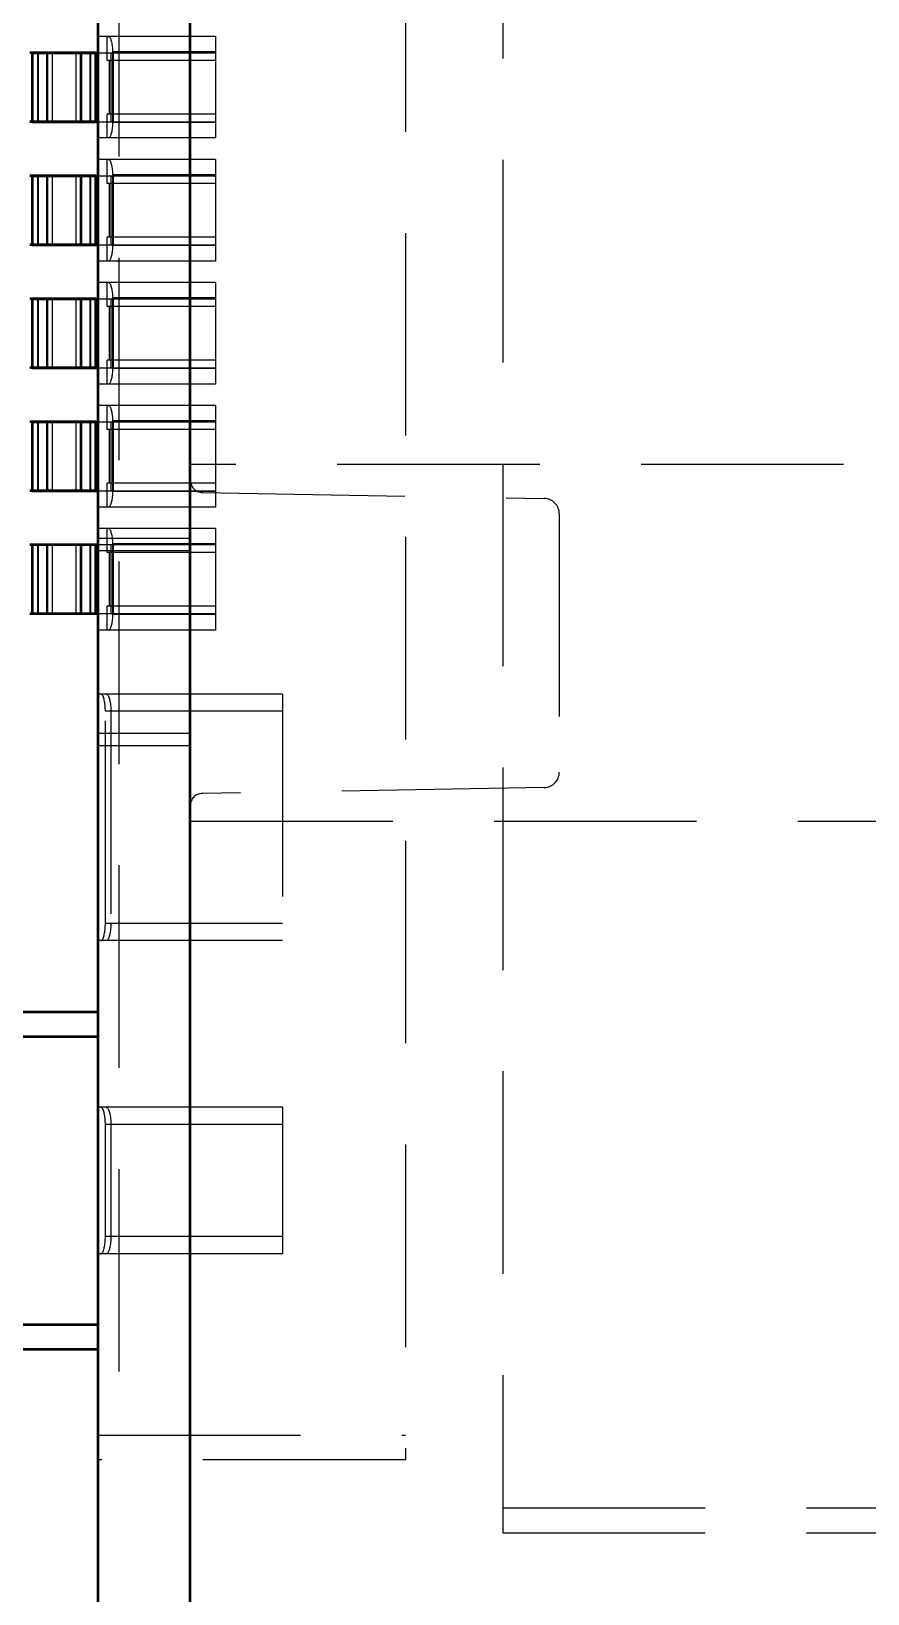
# Model space of a CAD drawing. Extents: x -891 to 6596, y -1 to 298.
# Drawn here: x -331.333 to -329.268, y 167.261 to 171.118 of the extents above; entities that cross this region are included whole.
import ezdxf

# ---------------------------------------------------------------- set-up
doc = ezdxf.new("R2010")
doc.units = 0
doc.header["$MEASUREMENT"] = 0
doc.linetypes.add('DASHED', pattern=[0.75, 0.5, -0.25])
for name, color, linetype, lineweight in [('AM_0', 7, 'Continuous', 50), ('AM_4', 3, 'Continuous', 25), ('AM_9', 6, 'DASHED', 25)]:
    doc.layers.add(name, color=color, linetype=linetype, lineweight=lineweight)

msp = doc.modelspace()

# ---------------------------------------------------------------- linework, layer by layer
at = {"layer": 'AM_0'}
for p, q in [((-331.1683, 184.1191), (-331.1683, 164.5302)), ((-330.9406, 165.2317), (-330.9406, 180.1111)), ((-331.3363, 171.0656), (-331.1738, 171.0656)), ((-331.3308, 171.0649), (-331.3308, 170.8948)), ((-331.3308, 171.0649), (-331.1683, 171.0649)), ((-331.1738, 170.8956), (-331.1738, 171.0656)), ((-331.3363, 170.8956), (-331.1738, 170.8956)), ((-331.3308, 170.8948), (-331.1683, 170.8948)), ((-331.3363, 170.762), (-331.1738, 170.762)), ((-331.3308, 170.7612), (-331.3308, 170.5911)), ((-331.3308, 170.7612), (-331.1683, 170.7612)), ((-331.1738, 170.5919), (-331.1738, 170.762)), ((-331.3363, 170.5919), (-331.1738, 170.5919)), ((-331.3308, 170.5911), (-331.1683, 170.5911)), ((-331.3363, 170.4583), (-331.1738, 170.4583)), ((-331.3308, 170.4575), (-331.3308, 170.2874)), ((-331.3308, 170.4575), (-331.1683, 170.4575)), ((-331.1738, 170.2882), (-331.1738, 170.4583)), ((-331.3363, 170.2882), (-331.1738, 170.2882)), ((-331.3308, 170.2874), (-331.1683, 170.2874)), ((-331.3363, 170.1546), (-331.1738, 170.1546)), ((-331.3308, 170.1538), (-331.3308, 169.9837)), ((-331.3308, 170.1538), (-331.1683, 170.1538)), ((-331.1738, 169.9845), (-331.1738, 170.1546)), ((-331.3363, 169.9845), (-331.1738, 169.9845)), ((-331.3308, 169.9837), (-331.1683, 169.9837)), ((-331.3363, 169.8509), (-331.1738, 169.8509)), ((-331.3308, 169.8509), (-331.3308, 169.6808)), ((-331.3308, 169.8509), (-331.1683, 169.8509)), ((-331.1738, 169.6808), (-331.1738, 169.8509)), ((-331.3363, 169.6808), (-331.1738, 169.6808)), ((-331.3308, 169.6808), (-331.1683, 169.6808)), ((-331.469, 168.6969), (-331.1683, 168.6969)), ((-331.469, 168.6361), (-331.1683, 168.6361)), ((-331.469, 167.9255), (-331.1683, 167.9255)), ((-331.469, 167.8647), (-331.1683, 167.8647))]:
    msp.add_line(p, q, dxfattribs=at)
at = {"layer": 'AM_4'}
for p, q in [((-331.3177, 171.0649), (-331.3177, 170.8948)), ((-331.187, 171.0656), (-331.187, 170.8956)), ((-331.3177, 170.7612), (-331.3177, 170.5911)), ((-331.187, 170.762), (-331.187, 170.5919)), ((-331.3177, 170.4575), (-331.3177, 170.2874)), ((-331.187, 170.4583), (-331.187, 170.2882)), ((-331.3177, 170.1538), (-331.3177, 169.9837)), ((-331.187, 170.1546), (-331.187, 169.9845)), ((-331.3177, 169.8509), (-331.3177, 169.6808)), ((-331.187, 169.8509), (-331.187, 169.6808))]:
    msp.add_line(p, q, dxfattribs=at)
at = {"layer": 'AM_9'}
for p, q in [((-330.1692, 174.5505), (-330.1692, 167.4107)), ((-330.4091, 174.3698), (-330.4091, 167.5914)), ((-331.1167, 174.3091), (-331.1167, 167.6522)), ((-330.8783, 171.1051), (-331.1683, 171.1051)), ((-331.1456, 171.0459), (-331.1456, 171.1051)), ((-330.8783, 171.1051), (-330.8783, 170.8546)), ((-331.3302, 171.0656), (-331.3302, 170.8956)), ((-331.3161, 171.0656), (-331.3161, 170.8956)), ((-331.2955, 171.0656), (-331.2955, 170.8956)), ((-331.2928, 171.0649), (-331.2928, 170.8948)), ((-331.2816, 171.0649), (-331.2816, 170.8948)), ((-331.2231, 171.0656), (-331.2231, 170.8956)), ((-331.2118, 170.8956), (-331.2118, 171.0656)), ((-331.2092, 171.0649), (-331.2092, 170.8948)), ((-331.1886, 171.0649), (-331.1886, 170.8948)), ((-331.1744, 171.0649), (-331.1744, 170.8948)), ((-331.1683, 171.0649), (-330.8783, 171.0649)), ((-331.167, 171.0649), (-331.167, 170.8948)), ((-330.8783, 171.0459), (-331.1456, 171.0459)), ((-331.1395, 170.9138), (-331.1395, 171.0459)), ((-331.1364, 171.0649), (-331.1364, 170.8948)), ((-331.1326, 171.0672), (-331.1326, 170.8925)), ((-330.8783, 171.0672), (-331.1326, 171.0672)), ((-331.1309, 171.0649), (-331.1309, 170.8948)), ((-331.1683, 170.8948), (-330.8783, 170.8948)), ((-330.8783, 170.9138), (-331.1456, 170.9138)), ((-331.1456, 170.8546), (-331.1456, 170.9138)), ((-330.8783, 170.8925), (-331.1326, 170.8925)), ((-330.8783, 170.8546), (-331.1683, 170.8546)), ((-330.8783, 170.8014), (-331.1683, 170.8014)), ((-331.1456, 170.7422), (-331.1456, 170.8014)), ((-330.8783, 170.8014), (-330.8783, 170.5509)), ((-331.3302, 170.762), (-331.3302, 170.5919)), ((-331.3161, 170.762), (-331.3161, 170.5919)), ((-331.2955, 170.762), (-331.2955, 170.5919)), ((-331.2928, 170.7612), (-331.2928, 170.5911)), ((-331.2816, 170.7612), (-331.2816, 170.5911)), ((-331.2231, 170.762), (-331.2231, 170.5919)), ((-331.2118, 170.5919), (-331.2118, 170.762)), ((-331.2092, 170.7612), (-331.2092, 170.5911)), ((-331.1886, 170.7612), (-331.1886, 170.5911)), ((-331.1744, 170.7612), (-331.1744, 170.5911)), ((-331.1683, 170.7612), (-330.8783, 170.7612)), ((-331.167, 170.7612), (-331.167, 170.5911)), ((-330.8783, 170.7422), (-331.1456, 170.7422)), ((-331.1395, 170.6101), (-331.1395, 170.7422)), ((-331.1364, 170.7612), (-331.1364, 170.5911)), ((-331.1326, 170.7635), (-331.1326, 170.5889)), ((-330.8783, 170.7635), (-331.1326, 170.7635)), ((-331.1309, 170.7612), (-331.1309, 170.5911)), ((-331.1683, 170.5911), (-330.8783, 170.5911)), ((-330.8783, 170.6101), (-331.1456, 170.6101)), ((-331.1456, 170.5509), (-331.1456, 170.6101)), ((-330.8783, 170.5889), (-331.1326, 170.5889)), ((-330.8783, 170.5509), (-331.1683, 170.5509)), ((-330.8783, 170.4977), (-331.1683, 170.4977)), ((-331.1456, 170.4385), (-331.1456, 170.4977)), ((-330.8783, 170.4977), (-330.8783, 170.2472)), ((-331.3302, 170.4583), (-331.3302, 170.2882)), ((-331.3161, 170.4583), (-331.3161, 170.2882)), ((-331.2955, 170.4583), (-331.2955, 170.2882)), ((-331.2928, 170.4575), (-331.2928, 170.2874)), ((-331.2816, 170.4575), (-331.2816, 170.2874)), ((-331.2231, 170.4583), (-331.2231, 170.2882)), ((-331.2118, 170.2882), (-331.2118, 170.4583)), ((-331.2092, 170.4575), (-331.2092, 170.2874)), ((-331.1886, 170.4575), (-331.1886, 170.2874)), ((-331.1744, 170.4575), (-331.1744, 170.2874)), ((-331.1683, 170.4575), (-330.8783, 170.4575)), ((-331.167, 170.4575), (-331.167, 170.2874)), ((-330.8783, 170.4385), (-331.1456, 170.4385)), ((-331.1395, 170.3064), (-331.1395, 170.4385)), ((-331.1364, 170.4575), (-331.1364, 170.2874)), ((-331.1326, 170.4598), (-331.1326, 170.2852)), ((-330.8783, 170.4598), (-331.1326, 170.4598)), ((-331.1309, 170.4575), (-331.1309, 170.2874)), ((-331.1683, 170.2874), (-330.8783, 170.2874)), ((-330.8783, 170.3064), (-331.1456, 170.3064)), ((-331.1456, 170.2472), (-331.1456, 170.3064)), ((-330.8783, 170.2852), (-331.1326, 170.2852)), ((-330.8783, 170.2472), (-331.1683, 170.2472)), ((-330.8783, 170.1941), (-331.1683, 170.1941)), ((-331.1456, 170.1348), (-331.1456, 170.1941)), ((-330.8783, 170.1941), (-330.8783, 169.9435)), ((-331.3302, 170.1546), (-331.3302, 169.9845)), ((-331.3161, 170.1546), (-331.3161, 169.9845)), ((-331.2955, 170.1546), (-331.2955, 169.9845)), ((-331.2928, 170.1538), (-331.2928, 169.9837)), ((-331.2816, 170.1538), (-331.2816, 169.9837)), ((-331.2231, 170.1546), (-331.2231, 169.9845)), ((-331.2118, 169.9845), (-331.2118, 170.1546)), ((-331.2092, 170.1538), (-331.2092, 169.9837)), ((-331.1886, 170.1538), (-331.1886, 169.9837)), ((-331.1744, 170.1538), (-331.1744, 169.9837)), ((-331.1683, 170.1538), (-330.8783, 170.1538)), ((-331.167, 170.1538), (-331.167, 169.9837)), ((-331.1364, 170.1538), (-331.1364, 169.9837)), ((-331.1326, 170.1561), (-331.1326, 169.9815)), ((-330.8783, 170.1561), (-331.1326, 170.1561)), ((-331.1309, 170.1538), (-331.1309, 169.9837)), ((-330.8783, 170.1348), (-331.1456, 170.1348)), ((-331.1395, 170.0027), (-331.1395, 170.1348)), ((-327.8277, 170.0483), (-330.9406, 170.0483)), ((-330.8783, 170.0027), (-331.1456, 170.0027)), ((-331.1456, 169.9435), (-331.1456, 170.0027)), ((-331.1683, 169.9837), (-330.8783, 169.9837)), ((-330.8783, 169.9815), (-331.1326, 169.9815)), ((-330.9107, 169.9794), (-330.0668, 169.9647)), ((-330.8783, 169.9435), (-331.1683, 169.9435)), ((-330.0295, 169.9267), (-330.0295, 169.2891)), ((-330.8783, 169.8904), (-331.1683, 169.8904)), ((-331.1456, 169.8311), (-331.1456, 169.8904)), ((-330.8783, 169.8904), (-330.8783, 169.6398)), ((-331.3302, 169.8509), (-331.3302, 169.6808)), ((-331.3161, 169.8509), (-331.3161, 169.6808)), ((-331.2955, 169.8509), (-331.2955, 169.6808)), ((-331.2928, 169.8509), (-331.2928, 169.6808)), ((-331.2816, 169.8509), (-331.2816, 169.6808)), ((-331.2231, 169.8509), (-331.2231, 169.6808)), ((-331.2118, 169.6808), (-331.2118, 169.8509)), ((-331.2092, 169.8509), (-331.2092, 169.6808)), ((-331.1886, 169.8509), (-331.1886, 169.6808)), ((-331.1744, 169.8509), (-331.1744, 169.6808)), ((-330.9406, 169.8661), (-331.1683, 169.8661)), ((-331.1683, 169.8509), (-330.8783, 169.8509)), ((-331.167, 169.8509), (-331.167, 169.6808)), ((-331.1364, 169.8509), (-331.1364, 169.6808)), ((-331.1326, 169.8524), (-331.1326, 169.6778)), ((-330.8783, 169.8524), (-331.1326, 169.8524)), ((-331.1309, 169.8509), (-331.1309, 169.6808)), ((-330.9406, 169.8357), (-331.1683, 169.8357)), ((-330.8783, 169.8311), (-331.1456, 169.8311)), ((-331.1395, 169.699), (-331.1395, 169.8311)), ((-330.8783, 169.699), (-331.1456, 169.699)), ((-331.1456, 169.6398), (-331.1456, 169.699)), ((-331.1683, 169.6808), (-330.8783, 169.6808)), ((-330.8783, 169.6778), (-331.1326, 169.6778)), ((-330.8783, 169.6398), (-331.1683, 169.6398)), ((-330.7128, 169.4819), (-331.1683, 169.4819)), ((-330.7128, 169.4819), (-330.7128, 168.873)), ((-330.7128, 169.4394), (-331.15, 169.4394)), ((-331.15, 168.9155), (-331.15, 169.4394)), ((-331.1366, 169.4394), (-331.1366, 168.9155)), ((-330.9406, 169.3847), (-331.1683, 169.3847)), ((-330.9406, 169.3543), (-331.1683, 169.3543)), ((-330.0668, 169.2512), (-330.9107, 169.2364)), ((-330.9406, 169.1676), (-327.8277, 169.1676)), ((-330.7128, 168.9155), (-331.15, 168.9155)), ((-330.7128, 168.873), (-331.1683, 168.873)), ((-330.7128, 168.4615), (-331.1683, 168.4615)), ((-330.7128, 168.4615), (-330.7128, 168.1001)), ((-330.7128, 168.419), (-331.15, 168.419)), ((-331.15, 168.1426), (-331.15, 168.419)), ((-331.1366, 168.419), (-331.1366, 168.1426)), ((-330.7128, 168.1426), (-331.15, 168.1426)), ((-330.7128, 168.1001), (-331.1683, 168.1001)), ((-331.1683, 167.6522), (-330.4091, 167.6522)), ((-330.4091, 167.5914), (-331.1683, 167.5914)), ((-330.1692, 167.473), (-327.8277, 167.473)), ((-330.1692, 167.4107), (-327.8277, 167.4107))]:
    msp.add_line(p, q, dxfattribs=at)
for points in [[(-331.1427, 171.1051), (-331.1418, 171.105), (-331.141, 171.1046), (-331.1401, 171.1038), (-331.1392, 171.1028), (-331.1384, 171.1016), (-331.1376, 171.1), (-331.1369, 171.0983), (-331.1362, 171.0962), (-331.1355, 171.094), (-331.1349, 171.0916), (-331.1344, 171.0889), (-331.1339, 171.0861), (-331.1335, 171.0832), (-331.1332, 171.0801), (-331.1329, 171.077), (-331.1327, 171.0738), (-331.1326, 171.0705), (-331.1326, 171.0672)], [(-331.1326, 170.8925), (-331.1326, 170.8892), (-331.1327, 170.886), (-331.1329, 170.8827), (-331.1332, 170.8796), (-331.1335, 170.8765), (-331.1339, 170.8736), (-331.1344, 170.8708), (-331.1349, 170.8681), (-331.1355, 170.8657), (-331.1362, 170.8635), (-331.1369, 170.8614), (-331.1376, 170.8597), (-331.1384, 170.8581), (-331.1392, 170.8569), (-331.1401, 170.8559), (-331.141, 170.8552), (-331.1418, 170.8547), (-331.1427, 170.8546)], [(-331.1427, 170.8014), (-331.1418, 170.8013), (-331.141, 170.8009), (-331.1401, 170.8001), (-331.1392, 170.7991), (-331.1384, 170.7979), (-331.1376, 170.7964), (-331.1369, 170.7946), (-331.1362, 170.7926), (-331.1355, 170.7903), (-331.1349, 170.7879), (-331.1344, 170.7852), (-331.1339, 170.7825), (-331.1335, 170.7795), (-331.1332, 170.7765), (-331.1329, 170.7733), (-331.1327, 170.7701), (-331.1326, 170.7668), (-331.1326, 170.7635)], [(-331.1326, 170.5889), (-331.1326, 170.5855), (-331.1327, 170.5823), (-331.1329, 170.579), (-331.1332, 170.5759), (-331.1335, 170.5728), (-331.1339, 170.5699), (-331.1344, 170.5671), (-331.1349, 170.5645), (-331.1355, 170.562), (-331.1362, 170.5598), (-331.1369, 170.5578), (-331.1376, 170.556), (-331.1384, 170.5544), (-331.1392, 170.5532), (-331.1401, 170.5522), (-331.141, 170.5515), (-331.1418, 170.551), (-331.1427, 170.5509)], [(-331.1427, 170.4977), (-331.1418, 170.4976), (-331.141, 170.4972), (-331.1401, 170.4965), (-331.1392, 170.4955), (-331.1384, 170.4942), (-331.1376, 170.4927), (-331.1369, 170.4909), (-331.1362, 170.4889), (-331.1355, 170.4866), (-331.1349, 170.4842), (-331.1344, 170.4816), (-331.1339, 170.4788), (-331.1335, 170.4758), (-331.1332, 170.4728), (-331.1329, 170.4696), (-331.1327, 170.4664), (-331.1326, 170.4631), (-331.1326, 170.4598)], [(-331.1326, 170.2852), (-331.1326, 170.2819), (-331.1327, 170.2786), (-331.1329, 170.2753), (-331.1332, 170.2722), (-331.1335, 170.2691), (-331.1339, 170.2662), (-331.1344, 170.2634), (-331.1349, 170.2608), (-331.1355, 170.2583), (-331.1362, 170.2561), (-331.1369, 170.2541), (-331.1376, 170.2523), (-331.1384, 170.2508), (-331.1392, 170.2495), (-331.1401, 170.2485), (-331.141, 170.2478), (-331.1418, 170.2473), (-331.1427, 170.2472)], [(-331.1427, 170.1941), (-331.1418, 170.1939), (-331.141, 170.1935), (-331.1401, 170.1928), (-331.1392, 170.1918), (-331.1384, 170.1905), (-331.1376, 170.189), (-331.1369, 170.1872), (-331.1362, 170.1852), (-331.1355, 170.1829), (-331.1349, 170.1805), (-331.1344, 170.1779), (-331.1339, 170.1751), (-331.1335, 170.1721), (-331.1332, 170.1691), (-331.1329, 170.1659), (-331.1327, 170.1627), (-331.1326, 170.1594), (-331.1326, 170.1561)], [(-331.1326, 169.9815), (-331.1326, 169.9782), (-331.1327, 169.9749), (-331.1329, 169.9716), (-331.1332, 169.9685), (-331.1335, 169.9654), (-331.1339, 169.9625), (-331.1344, 169.9597), (-331.1349, 169.9571), (-331.1355, 169.9546), (-331.1362, 169.9524), (-331.1369, 169.9504), (-331.1376, 169.9486), (-331.1384, 169.9471), (-331.1392, 169.9458), (-331.1401, 169.9448), (-331.141, 169.9441), (-331.1418, 169.9437), (-331.1427, 169.9435)], [(-331.1427, 169.8904), (-331.1418, 169.8902), (-331.141, 169.8898), (-331.1401, 169.8891), (-331.1392, 169.8881), (-331.1384, 169.8868), (-331.1376, 169.8853), (-331.1369, 169.8835), (-331.1362, 169.8815), (-331.1355, 169.8792), (-331.1349, 169.8768), (-331.1344, 169.8742), (-331.1339, 169.8714), (-331.1335, 169.8684), (-331.1332, 169.8654), (-331.1329, 169.8622), (-331.1327, 169.859), (-331.1326, 169.8557), (-331.1326, 169.8524)], [(-331.1326, 169.6778), (-331.1326, 169.6745), (-331.1327, 169.6712), (-331.1329, 169.668), (-331.1332, 169.6648), (-331.1335, 169.6617), (-331.1339, 169.6588), (-331.1344, 169.656), (-331.1349, 169.6534), (-331.1355, 169.6509), (-331.1362, 169.6487), (-331.1369, 169.6467), (-331.1376, 169.6449), (-331.1384, 169.6434), (-331.1392, 169.6421), (-331.1401, 169.6411), (-331.141, 169.6404), (-331.1418, 169.64), (-331.1427, 169.6398)], [(-331.15, 169.4394), (-331.1501, 169.4431), (-331.1502, 169.4468), (-331.1504, 169.4504), (-331.1507, 169.4539), (-331.1511, 169.4573), (-331.1516, 169.4606), (-331.1521, 169.4638), (-331.1527, 169.4667), (-331.1534, 169.4694), (-331.1541, 169.4719), (-331.1549, 169.4742), (-331.1557, 169.4762), (-331.1566, 169.4779), (-331.1575, 169.4793), (-331.1585, 169.4804), (-331.1594, 169.4813), (-331.1604, 169.4817), (-331.1614, 169.4819)], [(-331.148, 169.4819), (-331.147, 169.4817), (-331.146, 169.4813), (-331.1451, 169.4804), (-331.1441, 169.4793), (-331.1432, 169.4779), (-331.1423, 169.4762), (-331.1415, 169.4742), (-331.1407, 169.4719), (-331.14, 169.4694), (-331.1393, 169.4667), (-331.1387, 169.4638), (-331.1381, 169.4606), (-331.1377, 169.4573), (-331.1373, 169.4539), (-331.137, 169.4504), (-331.1368, 169.4468), (-331.1367, 169.4431), (-331.1366, 169.4394)], [(-331.1614, 168.873), (-331.1604, 168.8732), (-331.1594, 168.8736), (-331.1585, 168.8744), (-331.1575, 168.8756), (-331.1566, 168.877), (-331.1557, 168.8787), (-331.1549, 168.8807), (-331.1541, 168.8829), (-331.1534, 168.8854), (-331.1527, 168.8882), (-331.1521, 168.8911), (-331.1516, 168.8943), (-331.1511, 168.8975), (-331.1507, 168.901), (-331.1504, 168.9045), (-331.1502, 168.9081), (-331.1501, 168.9118), (-331.15, 168.9155)], [(-331.1366, 168.9155), (-331.1367, 168.9118), (-331.1368, 168.9081), (-331.137, 168.9045), (-331.1373, 168.901), (-331.1377, 168.8975), (-331.1381, 168.8943), (-331.1387, 168.8911), (-331.1393, 168.8882), (-331.14, 168.8854), (-331.1407, 168.8829), (-331.1415, 168.8807), (-331.1423, 168.8787), (-331.1432, 168.877), (-331.1441, 168.8756), (-331.1451, 168.8744), (-331.146, 168.8736), (-331.147, 168.8732), (-331.148, 168.873)], [(-331.15, 168.419), (-331.1501, 168.4227), (-331.1502, 168.4264), (-331.1504, 168.43), (-331.1507, 168.4335), (-331.1511, 168.4369), (-331.1516, 168.4402), (-331.1521, 168.4434), (-331.1527, 168.4463), (-331.1534, 168.449), (-331.1541, 168.4515), (-331.1549, 168.4538), (-331.1557, 168.4558), (-331.1566, 168.4575), (-331.1575, 168.4589), (-331.1585, 168.46), (-331.1594, 168.4608), (-331.1604, 168.4613), (-331.1614, 168.4615)], [(-331.148, 168.4615), (-331.147, 168.4613), (-331.146, 168.4608), (-331.1451, 168.46), (-331.1441, 168.4589), (-331.1432, 168.4575), (-331.1423, 168.4558), (-331.1415, 168.4538), (-331.1407, 168.4515), (-331.14, 168.449), (-331.1393, 168.4463), (-331.1387, 168.4434), (-331.1381, 168.4402), (-331.1377, 168.4369), (-331.1373, 168.4335), (-331.137, 168.43), (-331.1368, 168.4264), (-331.1367, 168.4227), (-331.1366, 168.419)], [(-331.1614, 168.1001), (-331.1604, 168.1003), (-331.1594, 168.1007), (-331.1585, 168.1015), (-331.1575, 168.1027), (-331.1566, 168.1041), (-331.1557, 168.1058), (-331.1549, 168.1078), (-331.1541, 168.11), (-331.1534, 168.1126), (-331.1527, 168.1153), (-331.1521, 168.1182), (-331.1516, 168.1214), (-331.1511, 168.1246), (-331.1507, 168.1281), (-331.1504, 168.1316), (-331.1502, 168.1352), (-331.1501, 168.1389), (-331.15, 168.1426)], [(-331.1366, 168.1426), (-331.1367, 168.1389), (-331.1368, 168.1352), (-331.137, 168.1316), (-331.1373, 168.1281), (-331.1377, 168.1246), (-331.1381, 168.1214), (-331.1387, 168.1182), (-331.1393, 168.1153), (-331.14, 168.1126), (-331.1407, 168.11), (-331.1415, 168.1078), (-331.1423, 168.1058), (-331.1432, 168.1041), (-331.1441, 168.1027), (-331.1451, 168.1015), (-331.146, 168.1007), (-331.147, 168.1003), (-331.148, 168.1001)]]:
    msp.add_lwpolyline(points, dxfattribs=at)
for centre, radius, start, end in [((-330.9102, 170.0098), 0.0304, 180, 269), ((-330.0674, 169.9267), 0.038, 0, 89), ((-330.0674, 169.2891), 0.038, 271, 0), ((-330.9102, 169.2061), 0.0304, 91, 180)]:
    msp.add_arc(centre, radius, start, end, dxfattribs=at)

doc.saveas('drawing.dxf')
